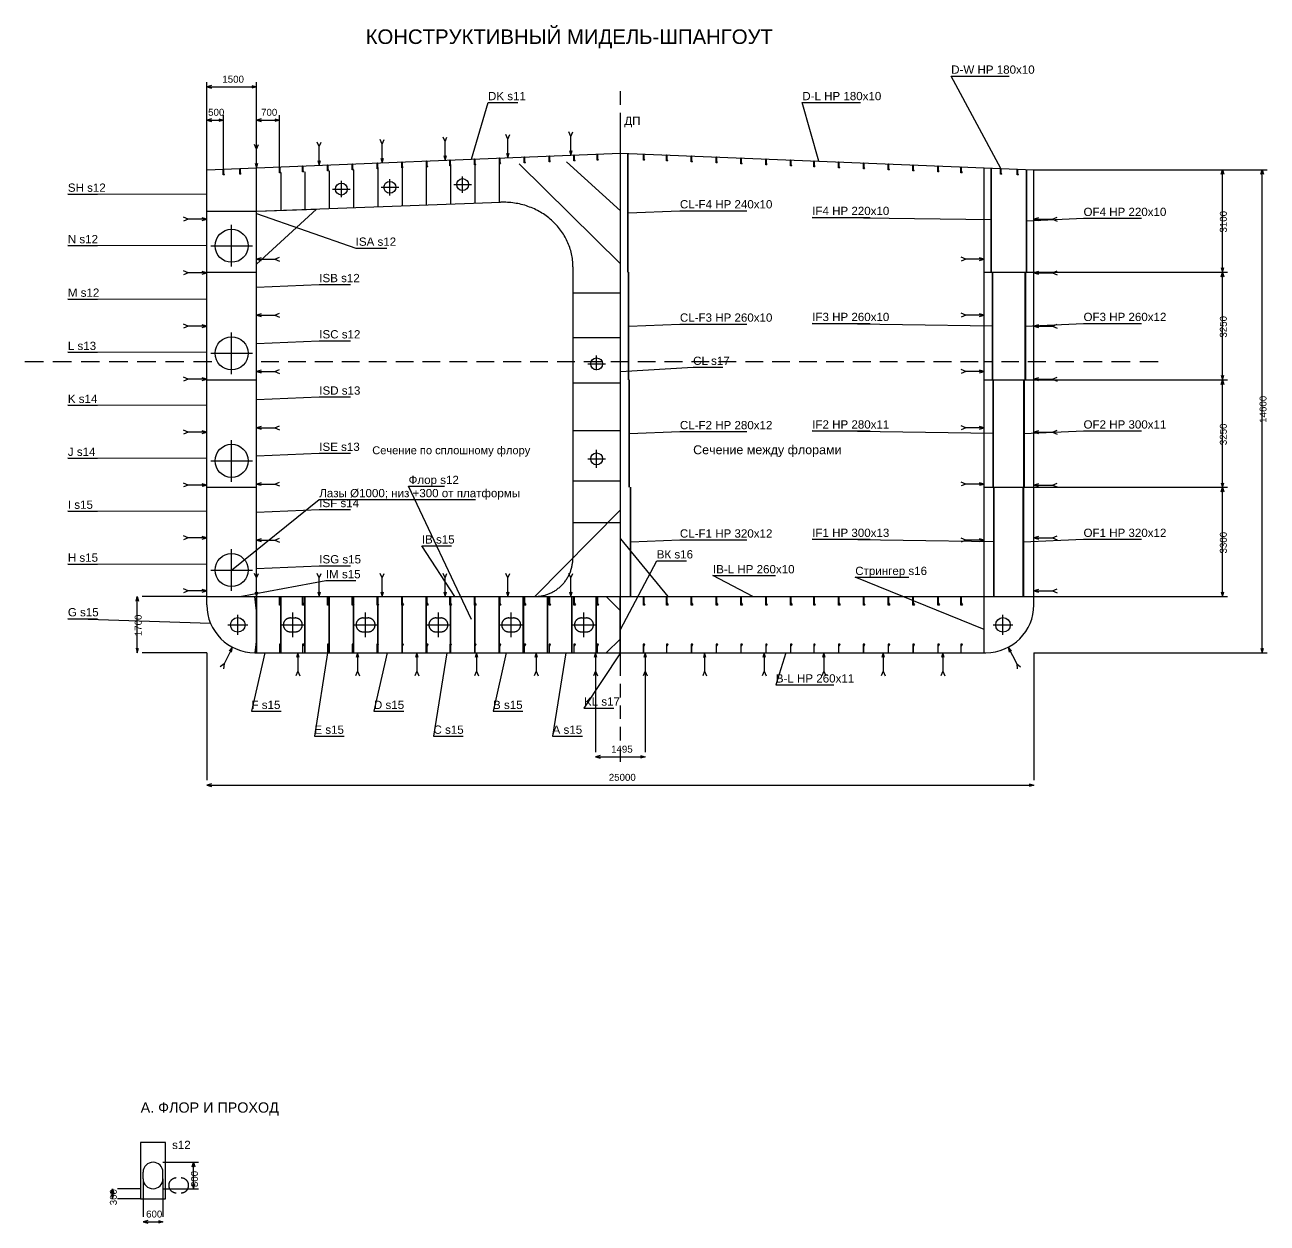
# Model space of a CAD drawing. Header units: millimetres. Extents: x -5500 to 145650, y -17240 to 192034.
# Drawn here: x -5500 to 32050, y -17240 to 18978 of the extents above; entities that cross this region are included whole.
import ezdxf

# ---------------------------------------------------------------- set-up
doc = ezdxf.new("R2010")
doc.units = ezdxf.units.MM
for name, color, linetype in [('03_CENTER', 30, 'Continuous'), ('03_DIM', 2, 'Continuous'), ('03_FRAME_DETAIL', 7, 'Continuous'), ('03_FRAME_LAYOUT', 4, 'Continuous'), ('03_HULL', 4, 'Continuous'), ('03_MEMBER', 7, 'Continuous'), ('03_SEAM', 7, 'Continuous'), ('03_TEXT', 7, 'Continuous'), ('FLOOR_DIM', 2, 'Continuous'), ('FLOOR_HULL', 4, 'Continuous'), ('FLOOR_TEXT', 7, 'Continuous')]:
    doc.layers.add(name, color=color, linetype=linetype)
doc.styles.add('RU', font='arial.ttf')

msp = doc.modelspace()

# ---------------------------------------------------------------- linework, layer by layer
at = {"layer": '03_CENTER'}
for p, q in [((12500, 16560), (12500, 16970)), ((12500, 15910), (12500, 16320)), ((12500, -700), (12500, 16200)), ((12500, 15260), (12500, 15670)), ((12500, 14646), (12500, 15026)), ((5533, 13819), (5533, 14315)), ((7733, 13901), (7733, 14397)), ((12500, 14069), (12500, 14432)), ((3799, 14013), (4334, 14013)), ((4067, 13765), (4067, 14261)), ((5266, 14067), (5801, 14067)), ((7466, 14149), (8001, 14149)), ((12500, 13493), (12500, 13856)), ((12500, 12917), (12500, 13280)), ((750, 11670), (750, 12930)), ((12500, 12341), (12500, 12705)), ((120, 12300), (1380, 12300)), ((12500, 11766), (12500, 12129)), ((12500, 11137), (12500, 11553)), ((12500, 10462), (12500, 10887)), ((12500, 9787), (12500, 10212)), ((750, 8420), (750, 9680)), ((12500, 9112), (12500, 9537)), ((120, 9050), (1380, 9050)), ((-5500, 8800), (-4940, 8800)), ((-4650, 8800), (-4090, 8800)), ((-3800, 8800), (-3240, 8800)), ((-2950, 8800), (-2390, 8800)), ((-2100, 8800), (-1540, 8800)), ((-1250, 8800), (-690, 8800)), ((-400, 8800), (150, 8800)), ((1643, 8800), (2179, 8800)), ((2457, 8800), (2992, 8800)), ((3270, 8800), (3805, 8800)), ((4083, 8800), (4618, 8800)), ((4896, 8800), (5431, 8800)), ((5709, 8800), (6244, 8800)), ((6522, 8800), (7057, 8800)), ((7335, 8800), (7870, 8800)), ((8148, 8800), (8683, 8800)), ((8961, 8800), (9497, 8800)), ((9774, 8800), (10310, 8800)), ((10587, 8800), (11123, 8800)), ((11400, 8800), (11936, 8800)), ((11515, 8731), (12050, 8731)), ((11783, 8539), (11783, 8987)), ((12213, 8800), (12749, 8800)), ((12500, 8559), (12500, 8862)), ((13026, 8800), (13562, 8800)), ((13839, 8800), (14375, 8800)), ((14652, 8800), (15188, 8800)), ((15465, 8800), (16001, 8800)), ((16278, 8800), (16814, 8800)), ((17091, 8800), (17627, 8800)), ((17904, 8800), (18440, 8800)), ((18717, 8800), (19253, 8800)), ((19530, 8800), (20066, 8800)), ((20343, 8800), (20879, 8800)), ((21157, 8800), (21692, 8800)), ((21970, 8800), (22505, 8800)), ((22783, 8800), (23318, 8800)), ((23511, 8800), (23746, 8800)), ((24018, 8800), (24542, 8800)), ((24813, 8800), (25360, 8800)), ((25650, 8800), (26210, 8800)), ((26500, 8800), (27060, 8800)), ((27350, 8800), (27910, 8800)), ((28200, 8800), (28760, 8800)), ((12500, 8059), (12500, 8394)), ((12500, 7438), (12500, 7829)), ((12500, 6816), (12500, 7208)), ((750, 5170), (750, 6430)), ((12500, 6195), (12500, 6587)), ((11783, 5593), (11783, 6128)), ((120, 5800), (1380, 5800)), ((11515, 5860), (12050, 5860)), ((12500, 5574), (12500, 5965)), ((12500, 4951), (12500, 5344)), ((12500, 4321), (12500, 4719)), ((12500, 3690), (12500, 4088)), ((12500, 3059), (12500, 3457)), ((750, 1870), (750, 3130)), ((12500, 2428), (12500, 2826)), ((120, 2500), (1380, 2500)), ((12500, 1797), (12500, 2195)), ((12500, 1169), (12500, 1560)), ((935, 543), (935, 1141)), ((2600, 468), (2600, 1216)), ((4800, 468), (4800, 1216)), ((7000, 468), (7000, 1216)), ((9200, 468), (9200, 1216)), ((11400, 468), (11400, 1216)), ((24065, 543), (24065, 1141)), ((636, 842), (1235, 842)), ((2217, 842), (2983, 842)), ((4417, 842), (5183, 842)), ((6617, 842), (7383, 842)), ((8817, 842), (9583, 842)), ((11017, 842), (11783, 842)), ((12500, 561), (12500, 945)), ((23765, 842), (24364, 842)), ((12500, -50), (12500, 337)), ((12500, -700), (12500, -290)), ((12500, -1350), (12500, -940)), ((12500, -2000), (12500, -1590)), ((12500, -2650), (12500, -2240)), ((12500, -3300), (12500, -2890))]:
    msp.add_line(p, q, dxfattribs=at)
at = {"layer": '03_DIM'}
for p, q in [((0, 14600), (0, 17250)), ((0, 17100), (1500, 17100)), ((1500, 14660), (1500, 17250)), ((0, 14600), (0, 16250)), ((500, 14620), (500, 16250)), ((1500, 14660), (1500, 16250)), ((2200, 14688), (2200, 16250)), ((0, 16100), (500, 16100)), ((1500, 16100), (2200, 16100)), ((25000, 14600), (32050, 14600)), ((25000, 14600), (30850, 14600)), ((30700, 11500), (30700, 14600)), ((31900, 0), (31900, 14600)), ((25000, 11500), (30850, 11500)), ((25000, 11500), (30850, 11500)), ((30700, 8250), (30700, 11500)), ((25000, 8250), (30850, 8250)), ((25000, 8250), (30850, 8250)), ((30700, 5000), (30700, 8250)), ((25000, 5000), (30850, 5000)), ((25000, 5000), (30850, 5000)), ((30700, 1700), (30700, 5000)), ((-2100, 0), (-2100, 1700)), ((0, 1700), (-1950, 1700)), ((25000, 1700), (30850, 1700)), ((0, 0), (-1950, 0)), ((0, 0), (0, -3850)), ((11752, 0), (11752, -3000)), ((13248, 0), (13248, -3000)), ((25000, 0), (25000, -3850)), ((25000, 0), (32050, 0)), ((11752, -3150), (13248, -3150)), ((0, -4000), (25000, -4000))]:
    msp.add_line(p, q, dxfattribs=at)
for points in [[(140, 17140), (0, 17100), (140, 17060)], [(1360, 17140), (1500, 17100), (1360, 17060)], [(140, 16140), (0, 16100), (140, 16060)], [(360, 16140), (500, 16100), (360, 16060)], [(1640, 16140), (1500, 16100), (1640, 16060)], [(2060, 16140), (2200, 16100), (2060, 16060)], [(30660, 14460), (30700, 14600), (30740, 14460)], [(31860, 14460), (31900, 14600), (31940, 14460)], [(30660, 11640), (30700, 11500), (30740, 11640)], [(30660, 11360), (30700, 11500), (30740, 11360)], [(30660, 8390), (30700, 8250), (30740, 8390)], [(30660, 8110), (30700, 8250), (30740, 8110)], [(30660, 5140), (30700, 5000), (30740, 5140)], [(30660, 4860), (30700, 5000), (30740, 4860)], [(-2140, 1560), (-2100, 1700), (-2060, 1560)], [(30660, 1840), (30700, 1700), (30740, 1840)], [(-2140, 140), (-2100, 0), (-2060, 140)], [(31860, 140), (31900, 0), (31940, 140)], [(11892, -3110), (11752, -3150), (11892, -3190)], [(13108, -3110), (13248, -3150), (13108, -3190)], [(140, -3960), (0, -4000), (140, -4040)], [(24860, -3960), (25000, -4000), (24860, -4040)]]:
    msp.add_lwpolyline(points, dxfattribs=at)
at = {"layer": '03_FRAME_DETAIL'}
for p, q in [((5900, 14650), (5900, 13505)), ((6633, 14678), (6633, 13532)), ((7367, 14707), (7367, 13560)), ((8100, 14735), (8100, 13587)), ((8833, 14764), (8833, 13614)), ((9439, 14778), (12500, 11757)), ((10874, 14833), (12500, 13360)), ((2233, 14512), (2233, 13369)), ((2967, 14539), (2967, 13397)), ((3700, 14566), (3700, 13424)), ((4433, 14594), (4433, 13451)), ((5167, 14622), (5167, 13478)), ((11065, 10877), (12500, 10877)), ((11065, 9527), (12500, 9527)), ((11065, 8154), (12500, 8154)), ((11065, 6721), (12500, 6721)), ((11065, 5191), (12500, 5191)), ((9917, 1700), (12500, 4321)), ((11065, 3932), (12500, 3932)), ((12500, 3447), (13935, 1700))]:
    msp.add_line(p, q, dxfattribs=at)
for centre in [(7733, 14149), (4067, 14013), (5533, 14067), (11783, 8731), (11783, 5860)]:
    msp.add_circle(centre, 180, dxfattribs=at)
at = {"layer": '03_FRAME_LAYOUT'}
for p, q in [((1500, 13342), (8877, 13616)), ((0, 13342), (1500, 13342)), ((11065, 11668), (11065, 2865))]:
    msp.add_line(p, q, dxfattribs=at)
for points in [[(11065, 11668), (11065, 11718), (11063, 11767), (11059, 11815), (11055, 11864), (11049, 11913), (11041, 11962), (11033, 12010), (11023, 12058), (11011, 12106), (10999, 12154), (10985, 12201), (10970, 12248), (10954, 12295), (10936, 12341), (10917, 12387), (10897, 12432), (10876, 12477), (10853, 12521), (10829, 12565), (10804, 12608), (10778, 12651), (10751, 12693), (10722, 12735), (10693, 12775), (10662, 12815), (10631, 12855), (10598, 12893), (10564, 12931), (10529, 12968), (10493, 13004), (10457, 13039), (10419, 13074), (10380, 13107), (10341, 13140), (10300, 13171), (10259, 13202), (10217, 13232), (10174, 13261), (10130, 13288), (10086, 13315), (10041, 13341), (9995, 13366), (9949, 13389), (9901, 13412), (9854, 13433), (9806, 13453), (9757, 13472), (9708, 13490), (9658, 13507), (9608, 13523), (9557, 13537), (9506, 13551), (9455, 13563), (9403, 13574), (9351, 13583), (9299, 13592), (9247, 13599), (9194, 13605), (9141, 13610), (9089, 13613), (9036, 13616), (8983, 13617), (8930, 13617), (8877, 13616)], [(9917, 1700), (9946, 1700), (9974, 1701), (10002, 1703), (10030, 1706), (10058, 1709), (10086, 1713), (10114, 1717), (10141, 1722), (10169, 1728), (10196, 1735), (10224, 1742), (10251, 1750), (10277, 1759), (10304, 1768), (10330, 1778), (10357, 1789), (10383, 1800), (10408, 1812), (10433, 1824), (10458, 1838), (10483, 1851), (10507, 1866), (10531, 1881), (10555, 1896), (10578, 1912), (10601, 1929), (10624, 1947), (10646, 1964), (10667, 1983), (10688, 2002), (10709, 2021), (10729, 2041), (10749, 2062), (10768, 2083), (10787, 2104), (10805, 2126), (10822, 2148), (10839, 2171), (10856, 2194), (10872, 2218), (10887, 2242), (10902, 2266), (10916, 2291), (10930, 2316), (10943, 2341), (10955, 2367), (10967, 2393), (10978, 2419), (10988, 2446), (10998, 2472), (11007, 2499), (11016, 2527), (11024, 2554), (11031, 2582), (11037, 2610), (11043, 2637), (11048, 2666), (11053, 2694), (11057, 2722), (11060, 2751), (11062, 2779), (11064, 2808), (11065, 2836), (11065, 2865)]]:
    msp.add_lwpolyline(points, dxfattribs=at)
msp.add_lwpolyline([(1500, 11748), (1500, 13342), (3317, 13410)], close=True, dxfattribs=at)
at = {"layer": '03_HULL'}
for p, q in [((12500, 0), (12500, 15100)), ((1500, 0), (1500, 14660)), ((23500, 0), (23500, 14660)), ((0, 1450), (0, 14600)), ((25000, 1450), (25000, 14600)), ((0, 11500), (1500, 11500)), ((23500, 11500), (25000, 11500)), ((0, 8250), (1500, 8250)), ((23500, 8250), (25000, 8250)), ((0, 5000), (1500, 5000)), ((23500, 5000), (25000, 5000)), ((0, 1700), (25000, 1700)), ((1450, 0), (23550, 0))]:
    msp.add_line(p, q, dxfattribs=at)
msp.add_lwpolyline([(0, 14600), (12500, 15100), (25000, 14600)], dxfattribs=at)
for centre, start, end in [((1450, 1450), 180, 270), ((23550, 1450), 270, 360)]:
    msp.add_arc(centre, 1450, start, end, dxfattribs=at)
at = {"layer": '03_MEMBER'}
for p, q in [((12730, 11500), (12730, 15100)), ((12740, 11500), (12740, 15100)), ((23710, 11500), (23710, 14660)), ((23720, 11500), (23720, 14660)), ((24780, 11500), (24780, 14600)), ((24790, 11500), (24790, 14600)), ((12750, 8250), (12750, 11500)), ((12760, 8250), (12760, 11500)), ((23750, 8250), (23750, 11500)), ((23760, 8250), (23760, 11500)), ((24740, 8250), (24740, 11500)), ((24752, 8250), (24752, 11500)), ((12768, 5000), (12768, 8250)), ((12780, 5000), (12780, 8250)), ((23769, 5000), (23769, 8250)), ((23780, 5000), (23780, 8250)), ((24700, 5000), (24700, 8250)), ((24711, 5000), (24711, 8250)), ((12808, 1700), (12808, 5000)), ((12820, 1700), (12820, 5000)), ((23787, 1700), (23787, 5000)), ((23800, 1700), (23800, 5000)), ((24680, 1700), (24680, 5000)), ((24692, 1700), (24692, 5000)), ((1499, 0), (1499, 1700)), ((1508, 0), (1508, 1700)), ((2233, 0), (2233, 1700)), ((2245, 0), (2245, 1700)), ((2967, 0), (2967, 1700)), ((2978, 0), (2978, 1700)), ((3700, 0), (3700, 1700)), ((3711, 0), (3711, 1700)), ((4433, 0), (4433, 1700)), ((4445, 0), (4445, 1700)), ((5167, 0), (5167, 1700)), ((5178, 0), (5178, 1700)), ((5900, 0), (5900, 1700)), ((5911, 0), (5911, 1700)), ((6633, 0), (6633, 1700)), ((6645, 0), (6645, 1700)), ((7367, 0), (7367, 1700)), ((7378, 0), (7378, 1700)), ((8100, 0), (8100, 1700)), ((8111, 0), (8111, 1700)), ((8833, 0), (8833, 1700)), ((8845, 0), (8845, 1700)), ((9567, 0), (9567, 1700)), ((9578, 0), (9578, 1700)), ((10300, 0), (10300, 1700)), ((10311, 0), (10311, 1700)), ((11033, 0), (11033, 1700)), ((11045, 0), (11045, 1700)), ((11767, 0), (11767, 1700)), ((11778, 0), (11778, 1700)), ((12492, 0), (12492, 1700)), ((12508, 0), (12508, 1700)), ((23492, 0), (23492, 1700)), ((23501, 0), (23501, 1700)), ((2528, 1052), (2672, 1052)), ((4728, 1052), (4872, 1052)), ((6928, 1052), (7072, 1052)), ((9128, 1052), (9272, 1052)), ((11328, 1052), (11472, 1052)), ((2528, 631), (2672, 631)), ((4728, 631), (4872, 631)), ((6928, 631), (7072, 631)), ((9128, 631), (9272, 631)), ((11328, 631), (11472, 631))]:
    msp.add_line(p, q, dxfattribs=at)
for points in [[(11095, 15044), (11105, 15044), (11105, 14907), (11130, 14874), (11120, 14864), (11095, 14864)], [(11795, 15072), (11805, 15072), (11805, 14935), (11830, 14902), (11820, 14892), (11795, 14892)], [(13195, 15072), (13205, 15072), (13205, 14935), (13230, 14902), (13220, 14892), (13195, 14892)], [(13895, 15044), (13905, 15044), (13905, 14907), (13930, 14874), (13920, 14864), (13895, 14864)], [(2195, 14688), (2205, 14688), (2205, 14551), (2230, 14518), (2220, 14508), (2195, 14508)], [(2895, 14716), (2905, 14716), (2905, 14579), (2930, 14546), (2920, 14536), (2895, 14536)], [(3645, 14746), (3655, 14746), (3655, 14609), (3680, 14576), (3670, 14566), (3645, 14566)], [(4395, 14776), (4405, 14776), (4405, 14639), (4430, 14606), (4420, 14596), (4395, 14596)], [(5145, 14806), (5155, 14806), (5155, 14669), (5180, 14636), (5170, 14626), (5145, 14626)], [(5895, 14836), (5905, 14836), (5905, 14699), (5930, 14666), (5920, 14656), (5895, 14656)], [(6645, 14866), (6655, 14866), (6655, 14729), (6680, 14696), (6670, 14686), (6645, 14686)], [(7345, 14894), (7355, 14894), (7355, 14757), (7380, 14724), (7370, 14714), (7345, 14714)], [(8095, 14924), (8105, 14924), (8105, 14787), (8130, 14754), (8120, 14744), (8095, 14744)], [(8845, 14954), (8855, 14954), (8855, 14817), (8880, 14784), (8870, 14774), (8845, 14774)], [(9595, 14984), (9605, 14984), (9605, 14847), (9630, 14814), (9620, 14804), (9595, 14804)], [(10345, 15014), (10355, 15014), (10355, 14877), (10380, 14844), (10370, 14834), (10345, 14834)], [(14645, 15014), (14655, 15014), (14655, 14877), (14680, 14844), (14670, 14834), (14645, 14834)], [(15395, 14984), (15405, 14984), (15405, 14847), (15430, 14814), (15420, 14804), (15395, 14804)], [(16145, 14954), (16155, 14954), (16155, 14817), (16180, 14784), (16170, 14774), (16145, 14774)], [(16895, 14924), (16905, 14924), (16905, 14787), (16930, 14754), (16920, 14744), (16895, 14744)], [(17645, 14894), (17655, 14894), (17655, 14757), (17680, 14724), (17670, 14714), (17645, 14714)], [(18345, 14866), (18355, 14866), (18355, 14729), (18380, 14696), (18370, 14686), (18345, 14686)], [(19095, 14836), (19105, 14836), (19105, 14699), (19130, 14666), (19120, 14656), (19095, 14656)], [(19845, 14806), (19855, 14806), (19855, 14669), (19880, 14636), (19870, 14626), (19845, 14626)], [(20595, 14776), (20605, 14776), (20605, 14639), (20630, 14606), (20620, 14596), (20595, 14596)], [(21345, 14746), (21355, 14746), (21355, 14609), (21380, 14576), (21370, 14566), (21345, 14566)], [(22095, 14716), (22105, 14716), (22105, 14579), (22130, 14546), (22120, 14536), (22095, 14536)], [(22795, 14688), (22805, 14688), (22805, 14551), (22830, 14518), (22820, 14508), (22795, 14508)], [(495, 14620), (505, 14620), (505, 14483), (530, 14450), (520, 14440), (495, 14440)], [(995, 14640), (1005, 14640), (1005, 14503), (1030, 14470), (1020, 14460), (995, 14460)], [(23995, 14640), (24005, 14640), (24005, 14503), (24030, 14470), (24020, 14460), (23995, 14460)], [(24495, 14620), (24505, 14620), (24505, 14483), (24530, 14450), (24520, 14440), (24495, 14440)], [(2195, 1700), (2205, 1700), (2205, 1504), (2242, 1450), (2232, 1440), (2195, 1440)], [(2895, 1700), (2905, 1700), (2905, 1504), (2942, 1450), (2932, 1440), (2895, 1440)], [(3645, 1700), (3655, 1700), (3655, 1504), (3692, 1450), (3682, 1440), (3645, 1440)], [(4395, 1700), (4405, 1700), (4405, 1504), (4442, 1450), (4432, 1440), (4395, 1440)], [(5145, 1700), (5155, 1700), (5155, 1504), (5192, 1450), (5182, 1440), (5145, 1440)], [(5895, 1700), (5905, 1700), (5905, 1504), (5942, 1450), (5932, 1440), (5895, 1440)], [(6645, 1700), (6655, 1700), (6655, 1504), (6692, 1450), (6682, 1440), (6645, 1440)], [(7345, 1700), (7355, 1700), (7355, 1504), (7392, 1450), (7382, 1440), (7345, 1440)], [(8095, 1700), (8105, 1700), (8105, 1504), (8142, 1450), (8132, 1440), (8095, 1440)], [(8845, 1700), (8855, 1700), (8855, 1504), (8892, 1450), (8882, 1440), (8845, 1440)], [(9595, 1700), (9605, 1700), (9605, 1504), (9642, 1450), (9632, 1440), (9595, 1440)], [(10345, 1700), (10355, 1700), (10355, 1504), (10392, 1450), (10382, 1440), (10345, 1440)], [(11095, 1700), (11105, 1700), (11105, 1504), (11142, 1450), (11132, 1440), (11095, 1440)], [(11795, 1700), (11805, 1700), (11805, 1504), (11842, 1450), (11832, 1440), (11795, 1440)], [(13195, 1700), (13205, 1700), (13205, 1504), (13242, 1450), (13232, 1440), (13195, 1440)], [(13895, 1700), (13905, 1700), (13905, 1504), (13942, 1450), (13932, 1440), (13895, 1440)], [(14645, 1700), (14655, 1700), (14655, 1504), (14692, 1450), (14682, 1440), (14645, 1440)], [(15395, 1700), (15405, 1700), (15405, 1504), (15442, 1450), (15432, 1440), (15395, 1440)], [(16145, 1700), (16155, 1700), (16155, 1504), (16192, 1450), (16182, 1440), (16145, 1440)], [(16895, 1700), (16905, 1700), (16905, 1504), (16942, 1450), (16932, 1440), (16895, 1440)], [(17645, 1700), (17655, 1700), (17655, 1504), (17692, 1450), (17682, 1440), (17645, 1440)], [(18345, 1700), (18355, 1700), (18355, 1504), (18392, 1450), (18382, 1440), (18345, 1440)], [(19095, 1700), (19105, 1700), (19105, 1504), (19142, 1450), (19132, 1440), (19095, 1440)], [(19845, 1700), (19855, 1700), (19855, 1504), (19892, 1450), (19882, 1440), (19845, 1440)], [(20595, 1700), (20605, 1700), (20605, 1504), (20642, 1450), (20632, 1440), (20595, 1440)], [(21345, 1700), (21355, 1700), (21355, 1504), (21392, 1450), (21382, 1440), (21345, 1440)], [(22095, 1700), (22105, 1700), (22105, 1504), (22142, 1450), (22132, 1440), (22095, 1440)], [(22795, 1700), (22805, 1700), (22805, 1504), (22842, 1450), (22832, 1440), (22795, 1440)], [(2194, 0), (2206, 0), (2206, 196), (2242, 249), (2232, 260), (2194, 260)], [(2894, 0), (2906, 0), (2906, 196), (2942, 249), (2932, 260), (2894, 260)], [(3644, 0), (3656, 0), (3656, 196), (3692, 249), (3682, 260), (3644, 260)], [(4394, 0), (4406, 0), (4406, 196), (4442, 249), (4432, 260), (4394, 260)], [(5144, 0), (5156, 0), (5156, 196), (5192, 249), (5182, 260), (5144, 260)], [(5894, 0), (5906, 0), (5906, 196), (5942, 249), (5932, 260), (5894, 260)], [(6644, 0), (6656, 0), (6656, 196), (6692, 249), (6682, 260), (6644, 260)], [(7344, 0), (7356, 0), (7356, 196), (7392, 249), (7382, 260), (7344, 260)], [(8094, 0), (8106, 0), (8106, 196), (8142, 249), (8132, 260), (8094, 260)], [(8844, 0), (8856, 0), (8856, 196), (8892, 249), (8882, 260), (8844, 260)], [(9594, 0), (9606, 0), (9606, 196), (9642, 249), (9632, 260), (9594, 260)], [(10344, 0), (10356, 0), (10356, 196), (10392, 249), (10382, 260), (10344, 260)], [(11094, 0), (11106, 0), (11106, 196), (11142, 249), (11132, 260), (11094, 260)], [(11794, 0), (11806, 0), (11806, 196), (11842, 249), (11832, 260), (11794, 260)], [(13194, 0), (13206, 0), (13206, 196), (13242, 249), (13232, 260), (13194, 260)], [(13894, 0), (13906, 0), (13906, 196), (13942, 249), (13932, 260), (13894, 260)], [(14644, 0), (14656, 0), (14656, 196), (14692, 249), (14682, 260), (14644, 260)], [(15394, 0), (15406, 0), (15406, 196), (15442, 249), (15432, 260), (15394, 260)], [(16144, 0), (16156, 0), (16156, 196), (16192, 249), (16182, 260), (16144, 260)], [(16894, 0), (16906, 0), (16906, 196), (16942, 249), (16932, 260), (16894, 260)], [(17644, 0), (17656, 0), (17656, 196), (17692, 249), (17682, 260), (17644, 260)], [(18344, 0), (18356, 0), (18356, 196), (18392, 249), (18382, 260), (18344, 260)], [(19094, 0), (19106, 0), (19106, 196), (19142, 249), (19132, 260), (19094, 260)], [(19844, 0), (19856, 0), (19856, 196), (19892, 249), (19882, 260), (19844, 260)], [(20594, 0), (20606, 0), (20606, 196), (20642, 249), (20632, 260), (20594, 260)], [(21344, 0), (21356, 0), (21356, 196), (21392, 249), (21382, 260), (21344, 260)], [(22094, 0), (22106, 0), (22106, 196), (22142, 249), (22132, 260), (22094, 260)], [(22794, 0), (22806, 0), (22806, 196), (22842, 249), (22832, 260), (22794, 260)]]:
    msp.add_lwpolyline(points, close=True, dxfattribs=at)
for points in [[(1500, 1263), (1450, 1700)], [(12500, 1263), (12070, 1700)], [(2528, 1052), (2518, 1052), (2507, 1051), (2497, 1050), (2486, 1048), (2476, 1046), (2466, 1043), (2456, 1040), (2446, 1036), (2436, 1032), (2427, 1028), (2418, 1022), (2409, 1017), (2400, 1011), (2392, 1005), (2384, 998), (2376, 991), (2369, 983), (2362, 975), (2355, 967), (2349, 959), (2344, 950), (2338, 941), (2334, 932), (2329, 922), (2326, 913), (2322, 903), (2319, 893), (2317, 883), (2315, 873), (2314, 863), (2313, 852), (2313, 842), (2313, 832), (2314, 821), (2315, 811), (2317, 801), (2319, 791), (2322, 781), (2326, 771), (2329, 761), (2334, 752), (2338, 743), (2344, 734), (2349, 725), (2355, 717), (2362, 708), (2369, 701), (2376, 693), (2384, 686), (2392, 679), (2400, 673), (2409, 667), (2418, 661), (2427, 656), (2436, 652), (2446, 647), (2456, 644), (2466, 641), (2476, 638), (2486, 635), (2497, 634), (2507, 632), (2518, 632), (2528, 631)], [(2672, 631), (2682, 632), (2693, 632), (2703, 634), (2714, 635), (2724, 638), (2734, 641), (2744, 644), (2754, 647), (2764, 652), (2773, 656), (2782, 661), (2791, 667), (2800, 673), (2808, 679), (2816, 686), (2824, 693), (2831, 701), (2838, 708), (2845, 717), (2851, 725), (2856, 734), (2862, 743), (2866, 752), (2871, 761), (2874, 771), (2878, 781), (2881, 791), (2883, 801), (2885, 811), (2886, 821), (2887, 832), (2887, 842), (2887, 852), (2886, 863), (2885, 873), (2883, 883), (2881, 893), (2878, 903), (2874, 913), (2871, 922), (2866, 932), (2862, 941), (2856, 950), (2851, 959), (2845, 967), (2838, 975), (2831, 983), (2824, 991), (2816, 998), (2808, 1005), (2800, 1011), (2791, 1017), (2782, 1022), (2773, 1028), (2764, 1032), (2754, 1036), (2744, 1040), (2734, 1043), (2724, 1046), (2714, 1048), (2703, 1050), (2693, 1051), (2682, 1052), (2672, 1052)], [(4728, 1052), (4718, 1052), (4707, 1051), (4697, 1050), (4686, 1048), (4676, 1046), (4666, 1043), (4656, 1040), (4646, 1036), (4636, 1032), (4627, 1028), (4618, 1022), (4609, 1017), (4600, 1011), (4592, 1005), (4584, 998), (4576, 991), (4569, 983), (4562, 975), (4555, 967), (4549, 959), (4544, 950), (4538, 941), (4534, 932), (4529, 922), (4526, 913), (4522, 903), (4519, 893), (4517, 883), (4515, 873), (4514, 863), (4513, 852), (4513, 842), (4513, 832), (4514, 821), (4515, 811), (4517, 801), (4519, 791), (4522, 781), (4526, 771), (4529, 761), (4534, 752), (4538, 743), (4544, 734), (4549, 725), (4555, 717), (4562, 708), (4569, 701), (4576, 693), (4584, 686), (4592, 679), (4600, 673), (4609, 667), (4618, 661), (4627, 656), (4636, 652), (4646, 647), (4656, 644), (4666, 641), (4676, 638), (4686, 635), (4697, 634), (4707, 632), (4718, 632), (4728, 631)], [(4872, 631), (4882, 632), (4893, 632), (4903, 634), (4914, 635), (4924, 638), (4934, 641), (4944, 644), (4954, 647), (4964, 652), (4973, 656), (4982, 661), (4991, 667), (5000, 673), (5008, 679), (5016, 686), (5024, 693), (5031, 701), (5038, 708), (5045, 717), (5051, 725), (5056, 734), (5062, 743), (5066, 752), (5071, 761), (5074, 771), (5078, 781), (5081, 791), (5083, 801), (5085, 811), (5086, 821), (5087, 832), (5087, 842), (5087, 852), (5086, 863), (5085, 873), (5083, 883), (5081, 893), (5078, 903), (5074, 913), (5071, 922), (5066, 932), (5062, 941), (5056, 950), (5051, 959), (5045, 967), (5038, 975), (5031, 983), (5024, 991), (5016, 998), (5008, 1005), (5000, 1011), (4991, 1017), (4982, 1022), (4973, 1028), (4964, 1032), (4954, 1036), (4944, 1040), (4934, 1043), (4924, 1046), (4914, 1048), (4903, 1050), (4893, 1051), (4882, 1052), (4872, 1052)], [(6928, 1052), (6918, 1052), (6907, 1051), (6897, 1050), (6886, 1048), (6876, 1046), (6866, 1043), (6856, 1040), (6846, 1036), (6836, 1032), (6827, 1028), (6818, 1022), (6809, 1017), (6800, 1011), (6792, 1005), (6784, 998), (6776, 991), (6769, 983), (6762, 975), (6755, 967), (6749, 959), (6744, 950), (6738, 941), (6734, 932), (6729, 922), (6726, 913), (6722, 903), (6719, 893), (6717, 883), (6715, 873), (6714, 863), (6713, 852), (6713, 842), (6713, 832), (6714, 821), (6715, 811), (6717, 801), (6719, 791), (6722, 781), (6726, 771), (6729, 761), (6734, 752), (6738, 743), (6744, 734), (6749, 725), (6755, 717), (6762, 708), (6769, 701), (6776, 693), (6784, 686), (6792, 679), (6800, 673), (6809, 667), (6818, 661), (6827, 656), (6836, 652), (6846, 647), (6856, 644), (6866, 641), (6876, 638), (6886, 635), (6897, 634), (6907, 632), (6918, 632), (6928, 631)], [(7072, 631), (7082, 632), (7093, 632), (7103, 634), (7114, 635), (7124, 638), (7134, 641), (7144, 644), (7154, 647), (7164, 652), (7173, 656), (7182, 661), (7191, 667), (7200, 673), (7208, 679), (7216, 686), (7224, 693), (7231, 701), (7238, 708), (7245, 717), (7251, 725), (7256, 734), (7262, 743), (7266, 752), (7271, 761), (7274, 771), (7278, 781), (7281, 791), (7283, 801), (7285, 811), (7286, 821), (7287, 832), (7287, 842), (7287, 852), (7286, 863), (7285, 873), (7283, 883), (7281, 893), (7278, 903), (7274, 913), (7271, 922), (7266, 932), (7262, 941), (7256, 950), (7251, 959), (7245, 967), (7238, 975), (7231, 983), (7224, 991), (7216, 998), (7208, 1005), (7200, 1011), (7191, 1017), (7182, 1022), (7173, 1028), (7164, 1032), (7154, 1036), (7144, 1040), (7134, 1043), (7124, 1046), (7114, 1048), (7103, 1050), (7093, 1051), (7082, 1052), (7072, 1052)], [(9128, 1052), (9118, 1052), (9107, 1051), (9097, 1050), (9086, 1048), (9076, 1046), (9066, 1043), (9056, 1040), (9046, 1036), (9036, 1032), (9027, 1028), (9018, 1022), (9009, 1017), (9000, 1011), (8992, 1005), (8984, 998), (8976, 991), (8969, 983), (8962, 975), (8955, 967), (8949, 959), (8944, 950), (8938, 941), (8934, 932), (8929, 922), (8926, 913), (8922, 903), (8919, 893), (8917, 883), (8915, 873), (8914, 863), (8913, 852), (8913, 842), (8913, 832), (8914, 821), (8915, 811), (8917, 801), (8919, 791), (8922, 781), (8926, 771), (8929, 761), (8934, 752), (8938, 743), (8944, 734), (8949, 725), (8955, 717), (8962, 708), (8969, 701), (8976, 693), (8984, 686), (8992, 679), (9000, 673), (9009, 667), (9018, 661), (9027, 656), (9036, 652), (9046, 647), (9056, 644), (9066, 641), (9076, 638), (9086, 635), (9097, 634), (9107, 632), (9118, 632), (9128, 631)], [(9272, 631), (9282, 632), (9293, 632), (9303, 634), (9314, 635), (9324, 638), (9334, 641), (9344, 644), (9354, 647), (9364, 652), (9373, 656), (9382, 661), (9391, 667), (9400, 673), (9408, 679), (9416, 686), (9424, 693), (9431, 701), (9438, 708), (9445, 717), (9451, 725), (9456, 734), (9462, 743), (9466, 752), (9471, 761), (9474, 771), (9478, 781), (9481, 791), (9483, 801), (9485, 811), (9486, 821), (9487, 832), (9487, 842), (9487, 852), (9486, 863), (9485, 873), (9483, 883), (9481, 893), (9478, 903), (9474, 913), (9471, 922), (9466, 932), (9462, 941), (9456, 950), (9451, 959), (9445, 967), (9438, 975), (9431, 983), (9424, 991), (9416, 998), (9408, 1005), (9400, 1011), (9391, 1017), (9382, 1022), (9373, 1028), (9364, 1032), (9354, 1036), (9344, 1040), (9334, 1043), (9324, 1046), (9314, 1048), (9303, 1050), (9293, 1051), (9282, 1052), (9272, 1052)], [(11328, 1052), (11318, 1052), (11307, 1051), (11297, 1050), (11286, 1048), (11276, 1046), (11266, 1043), (11256, 1040), (11246, 1036), (11236, 1032), (11227, 1028), (11218, 1022), (11209, 1017), (11200, 1011), (11192, 1005), (11184, 998), (11176, 991), (11169, 983), (11162, 975), (11155, 967), (11149, 959), (11144, 950), (11138, 941), (11134, 932), (11129, 922), (11126, 913), (11122, 903), (11119, 893), (11117, 883), (11115, 873), (11114, 863), (11113, 852), (11113, 842), (11113, 832), (11114, 821), (11115, 811), (11117, 801), (11119, 791), (11122, 781), (11126, 771), (11129, 761), (11134, 752), (11138, 743), (11144, 734), (11149, 725), (11155, 717), (11162, 708), (11169, 701), (11176, 693), (11184, 686), (11192, 679), (11200, 673), (11209, 667), (11218, 661), (11227, 656), (11236, 652), (11246, 647), (11256, 644), (11266, 641), (11276, 638), (11286, 635), (11297, 634), (11307, 632), (11318, 632), (11328, 631)], [(11472, 631), (11482, 632), (11493, 632), (11503, 634), (11514, 635), (11524, 638), (11534, 641), (11544, 644), (11554, 647), (11564, 652), (11573, 656), (11582, 661), (11591, 667), (11600, 673), (11608, 679), (11616, 686), (11624, 693), (11631, 701), (11638, 708), (11645, 717), (11651, 725), (11656, 734), (11662, 743), (11666, 752), (11671, 761), (11674, 771), (11678, 781), (11681, 791), (11683, 801), (11685, 811), (11686, 821), (11687, 832), (11687, 842), (11687, 852), (11686, 863), (11685, 873), (11683, 883), (11681, 893), (11678, 903), (11674, 913), (11671, 922), (11666, 932), (11662, 941), (11656, 950), (11651, 959), (11645, 967), (11638, 975), (11631, 983), (11624, 991), (11616, 998), (11608, 1005), (11600, 1011), (11591, 1017), (11582, 1022), (11573, 1028), (11564, 1032), (11554, 1036), (11544, 1040), (11534, 1043), (11524, 1046), (11514, 1048), (11503, 1050), (11493, 1051), (11482, 1052), (11472, 1052)], [(1500, 421), (1450, 0)], [(12500, 421), (12070, 0)], [(-925, -15875), (-936, -15875), (-947, -15876), (-958, -15877), (-969, -15879), (-980, -15882), (-990, -15885), (-1001, -15888), (-1011, -15892), (-1021, -15897), (-1031, -15902), (-1041, -15907), (-1050, -15913), (-1059, -15919), (-1068, -15926), (-1076, -15933), (-1084, -15941), (-1092, -15949), (-1099, -15957), (-1106, -15966), (-1112, -15975), (-1118, -15984), (-1123, -15994), (-1128, -16004), (-1133, -16014), (-1137, -16024), (-1140, -16035), (-1143, -16045), (-1146, -16056), (-1148, -16067), (-1149, -16078), (-1150, -16089), (-1150, -16100), (-1150, -16111), (-1149, -16122), (-1148, -16133), (-1146, -16144), (-1143, -16155), (-1140, -16165), (-1137, -16176), (-1133, -16186), (-1128, -16196), (-1123, -16206), (-1118, -16216), (-1112, -16225), (-1106, -16234), (-1099, -16243), (-1092, -16251), (-1084, -16259), (-1076, -16267), (-1068, -16274), (-1059, -16281), (-1050, -16287), (-1041, -16293), (-1031, -16298), (-1021, -16303), (-1011, -16308), (-1001, -16312), (-990, -16315), (-980, -16318), (-969, -16321), (-958, -16323), (-947, -16324), (-936, -16325), (-925, -16325)], [(-775, -16325), (-764, -16325), (-753, -16324), (-742, -16323), (-731, -16321), (-720, -16318), (-710, -16315), (-699, -16312), (-689, -16308), (-679, -16303), (-669, -16298), (-659, -16293), (-650, -16287), (-641, -16281), (-632, -16274), (-624, -16267), (-616, -16259), (-608, -16251), (-601, -16243), (-594, -16234), (-588, -16225), (-582, -16216), (-577, -16206), (-572, -16196), (-567, -16186), (-563, -16176), (-560, -16165), (-557, -16155), (-554, -16144), (-552, -16133), (-551, -16122), (-550, -16111), (-550, -16100), (-550, -16089), (-551, -16078), (-552, -16067), (-554, -16056), (-557, -16045), (-560, -16035), (-563, -16024), (-567, -16014), (-572, -16004), (-577, -15994), (-582, -15984), (-588, -15975), (-594, -15966), (-601, -15957), (-608, -15949), (-616, -15941), (-624, -15933), (-632, -15926), (-641, -15919), (-650, -15913), (-659, -15907), (-669, -15902), (-679, -15897), (-689, -15892), (-699, -15888), (-710, -15885), (-720, -15882), (-731, -15879), (-742, -15877), (-753, -15876), (-764, -15875), (-775, -15875)]]:
    msp.add_lwpolyline(points, dxfattribs=at)
for centre, radius in [((750, 12300), 500), ((750, 9050), 500), ((750, 5800), 500), ((750, 2500), 500), ((935, 842), 220), ((24065, 842), 220)]:
    msp.add_circle(centre, radius, dxfattribs=at)
at = {"layer": '03_SEAM'}
for p, q in [((3400, 15296), (3340, 15436)), ((3400, 15296), (3460, 15436)), ((5300, 15372), (5240, 15512)), ((5300, 15372), (5360, 15512)), ((7200, 15448), (7140, 15588)), ((7200, 15448), (7260, 15588)), ((7200, 14888), (7200, 15448)), ((9100, 15524), (9040, 15664)), ((9100, 15524), (9160, 15664)), ((9100, 14964), (9100, 15524)), ((11000, 15600), (10940, 15740)), ((11000, 15600), (11060, 15740)), ((11000, 15040), (11000, 15600)), ((1500, 15220), (1440, 15360)), ((1500, 15220), (1560, 15360)), ((1500, 14660), (1500, 15220)), ((3400, 14736), (3400, 15296)), ((5300, 14812), (5300, 15372)), ((-560, 13105), (-700, 13165)), ((25560, 13105), (25700, 13165)), ((-560, 13105), (-700, 13045)), ((0, 13105), (-560, 13105)), ((25000, 13105), (25560, 13105)), ((25560, 13105), (25700, 13045)), ((1500, 11900), (2060, 11900)), ((2060, 11900), (2200, 11960)), ((2060, 11900), (2200, 11840)), ((22940, 11900), (22800, 11960)), ((22940, 11900), (22800, 11840)), ((23500, 11900), (22940, 11900)), ((-560, 11487), (-700, 11547)), ((-560, 11487), (-700, 11427)), ((0, 11487), (-560, 11487)), ((25000, 11487), (25560, 11487)), ((25560, 11487), (25700, 11547)), ((25560, 11487), (25700, 11427)), ((1500, 10200), (2060, 10200)), ((2060, 10200), (2200, 10260)), ((2060, 10200), (2200, 10140)), ((22940, 10200), (22800, 10260)), ((22940, 10200), (22800, 10140)), ((23500, 10200), (22940, 10200)), ((-560, 9870), (-700, 9930)), ((-560, 9870), (-700, 9810)), ((0, 9870), (-560, 9870)), ((25000, 9870), (25560, 9870)), ((25560, 9870), (25700, 9930)), ((25560, 9870), (25700, 9810)), ((-560, 8270), (-700, 8330)), ((-560, 8270), (-700, 8210)), ((0, 8270), (-560, 8270)), ((1500, 8500), (2060, 8500)), ((2060, 8500), (2200, 8560)), ((2060, 8500), (2200, 8440)), ((22940, 8500), (22800, 8560)), ((22940, 8500), (22800, 8440)), ((23500, 8500), (22940, 8500)), ((25000, 8270), (25560, 8270)), ((25560, 8270), (25700, 8330)), ((25560, 8270), (25700, 8210)), ((1500, 6800), (2060, 6800)), ((2060, 6800), (2200, 6860)), ((2060, 6800), (2200, 6740)), ((22940, 6800), (22800, 6860)), ((22940, 6800), (22800, 6740)), ((23500, 6800), (22940, 6800)), ((-560, 6670), (-700, 6730)), ((-560, 6670), (-700, 6610)), ((0, 6670), (-560, 6670)), ((25000, 6670), (25560, 6670)), ((25560, 6670), (25700, 6730)), ((25560, 6670), (25700, 6610)), ((-560, 5070), (-700, 5130)), ((-560, 5070), (-700, 5010)), ((0, 5070), (-560, 5070)), ((1500, 5100), (2060, 5100)), ((2060, 5100), (2200, 5160)), ((2060, 5100), (2200, 5040)), ((22940, 5100), (22800, 5160)), ((22940, 5100), (22800, 5040)), ((23500, 5100), (22940, 5100)), ((25000, 5070), (25560, 5070)), ((25560, 5070), (25700, 5130)), ((25560, 5070), (25700, 5010)), ((-560, 3470), (-700, 3530)), ((-560, 3470), (-700, 3410)), ((0, 3470), (-560, 3470)), ((1500, 3400), (2060, 3400)), ((2060, 3400), (2200, 3460)), ((2060, 3400), (2200, 3340)), ((22940, 3400), (22800, 3460)), ((22940, 3400), (22800, 3340)), ((23500, 3400), (22940, 3400)), ((25000, 3470), (25560, 3470)), ((25560, 3470), (25700, 3530)), ((25560, 3470), (25700, 3410)), ((1500, 2260), (1440, 2400)), ((1500, 2260), (1560, 2400)), ((1500, 1700), (1500, 2260)), ((3400, 2260), (3340, 2400)), ((3400, 2260), (3460, 2400)), ((3400, 1700), (3400, 2260)), ((5300, 2260), (5240, 2400)), ((5300, 2260), (5360, 2400)), ((5300, 1700), (5300, 2260)), ((7200, 2260), (7140, 2400)), ((7200, 2260), (7260, 2400)), ((7200, 1700), (7200, 2260)), ((9100, 2260), (9040, 2400)), ((9100, 2260), (9160, 2400)), ((9100, 1700), (9100, 2260)), ((11000, 2260), (10940, 2400)), ((11000, 2260), (11060, 2400)), ((11000, 1700), (11000, 2260)), ((-560, 1870), (-700, 1930)), ((25560, 1870), (25700, 1930)), ((-560, 1870), (-700, 1810)), ((0, 1870), (-560, 1870)), ((25000, 1870), (25560, 1870)), ((25560, 1870), (25700, 1810)), ((779, 165), (520, -332)), ((2752, 0), (2752, -560)), ((4552, 0), (4552, -560)), ((6352, 0), (6352, -560)), ((8152, 0), (8152, -560)), ((9952, 0), (9952, -560)), ((11752, 0), (11752, -560)), ((13248, 0), (13248, -560)), ((15048, 0), (15048, -560)), ((16848, 0), (16848, -560)), ((18648, 0), (18648, -560)), ((20448, 0), (20448, -560)), ((22248, 0), (22248, -560)), ((24221, 165), (24480, -332)), ((520, -332), (402, -428)), ((520, -332), (508, -484)), ((24480, -332), (24492, -484)), ((24480, -332), (24598, -428)), ((2752, -560), (2692, -700)), ((2752, -560), (2812, -700)), ((4552, -560), (4492, -700)), ((4552, -560), (4612, -700)), ((6352, -560), (6292, -700)), ((6352, -560), (6412, -700)), ((8152, -560), (8092, -700)), ((8152, -560), (8212, -700)), ((9952, -560), (9892, -700)), ((9952, -560), (10012, -700)), ((11752, -560), (11692, -700)), ((11752, -560), (11812, -700)), ((13248, -560), (13188, -700)), ((13248, -560), (13308, -700)), ((15048, -560), (14988, -700)), ((15048, -560), (15108, -700)), ((16848, -560), (16788, -700)), ((16848, -560), (16908, -700)), ((18648, -560), (18588, -700)), ((18648, -560), (18708, -700)), ((20448, -560), (20388, -700)), ((20448, -560), (20508, -700)), ((22248, -560), (22188, -700)), ((22248, -560), (22308, -700))]:
    msp.add_line(p, q, dxfattribs=at)
for points in [[(24000, 14640), (22500, 17430), (24255, 17430)], [(8000, 14920), (8500, 16630), (9400, 16630)], [(18500, 14860), (18000, 16630), (19755, 16630)], [(7160, 15028), (7200, 14888), (7240, 15028)], [(9060, 15104), (9100, 14964), (9140, 15104)], [(10960, 15180), (11000, 15040), (11040, 15180)], [(1460, 14800), (1500, 14660), (1540, 14800)], [(3360, 14876), (3400, 14736), (3440, 14876)], [(5260, 14952), (5300, 14812), (5340, 14952)], [(0, 13852), (-4200, 13862), (-3300, 13862)], [(-140, 13065), (0, 13105), (-140, 13145)], [(1500, 13280), (4500, 12230), (5445, 12230)], [(12740, 13300), (14300, 13360), (16325, 13360)], [(23720, 13080), (18300, 13160), (20055, 13160)], [(25140, 13145), (25000, 13105), (25140, 13065)], [(24780, 13050), (26500, 13130), (28255, 13130)], [(0, 12296), (-4200, 12306), (-3300, 12306)], [(1640, 11940), (1500, 11900), (1640, 11860)], [(23360, 11860), (23500, 11900), (23360, 11940)], [(-140, 11447), (0, 11487), (-140, 11527)], [(25140, 11527), (25000, 11487), (25140, 11447)], [(1500, 11050), (3400, 11130), (4345, 11130)], [(0, 10679), (-4200, 10689), (-3300, 10689)], [(1640, 10240), (1500, 10200), (1640, 10160)], [(23360, 10160), (23500, 10200), (23360, 10240)], [(-140, 9830), (0, 9870), (-140, 9910)], [(12760, 9875), (14300, 9935), (16325, 9935)], [(23760, 9875), (18300, 9955), (20055, 9955)], [(24740, 9875), (26500, 9955), (28255, 9955)], [(25140, 9910), (25000, 9870), (25140, 9830)], [(1500, 9350), (3400, 9430), (4345, 9430)], [(0, 9070), (-4200, 9080), (-3300, 9080)], [(-140, 8230), (0, 8270), (-140, 8310)], [(1640, 8540), (1500, 8500), (1640, 8460)], [(12500, 8500), (14700, 8630), (15600, 8630)], [(23360, 8460), (23500, 8500), (23360, 8540)], [(25140, 8310), (25000, 8270), (25140, 8230)], [(1500, 7650), (3400, 7730), (4345, 7730)], [(0, 7470), (-4200, 7480), (-3300, 7480)], [(1640, 6840), (1500, 6800), (1640, 6760)], [(23360, 6760), (23500, 6800), (23360, 6840)], [(-140, 6630), (0, 6670), (-140, 6710)], [(12780, 6625), (14300, 6685), (16325, 6685)], [(23780, 6625), (18300, 6705), (20055, 6705)], [(24700, 6625), (26500, 6705), (28255, 6705)], [(25140, 6710), (25000, 6670), (25140, 6630)], [(1500, 5950), (3400, 6030), (4345, 6030)], [(0, 5870), (-4200, 5880), (-3300, 5880)], [(-140, 5030), (0, 5070), (-140, 5110)], [(1640, 5140), (1500, 5100), (1640, 5060)], [(8000, 1000), (6100, 5030), (7180, 5030)], [(23360, 5060), (23500, 5100), (23360, 5140)], [(25140, 5110), (25000, 5070), (25140, 5030)], [(750, 2500), (3400, 4630), (8125, 4630)], [(0, 4270), (-4200, 4280), (-3300, 4280)], [(1500, 4250), (3400, 4330), (4345, 4330)], [(-140, 3430), (0, 3470), (-140, 3510)], [(1640, 3440), (1500, 3400), (1640, 3360)], [(12820, 3350), (14300, 3410), (16325, 3410)], [(23800, 3350), (18300, 3430), (20055, 3430)], [(23360, 3360), (23500, 3400), (23360, 3440)], [(24680, 3350), (26500, 3430), (28255, 3430)], [(25140, 3510), (25000, 3470), (25140, 3430)], [(7500, 1700), (6500, 3230), (7400, 3230)], [(0, 2670), (-4200, 2680), (-3300, 2680)], [(1500, 2550), (3400, 2630), (4345, 2630)], [(12500, 700), (13600, 2780), (14500, 2780)], [(16500, 1700), (15300, 2330), (17190, 2330)], [(23500, 700), (19600, 2280), (21220, 2280)], [(-140, 1830), (0, 1870), (-140, 1910)], [(1000, 1700), (3600, 2180), (4500, 2180)], [(25140, 1910), (25000, 1870), (25140, 1830)], [(1460, 1840), (1500, 1700), (1540, 1840)], [(3360, 1840), (3400, 1700), (3440, 1840)], [(5260, 1840), (5300, 1700), (5340, 1840)], [(7160, 1840), (7200, 1700), (7240, 1840)], [(9060, 1840), (9100, 1700), (9140, 1840)], [(10960, 1840), (11000, 1700), (11040, 1840)], [(115, 885), (-4200, 1030), (-3300, 1030)], [(750, 22), (779, 165), (679, 59)], [(1752, 0), (1352, -1770), (2252, -1770)], [(2792, -140), (2752, 0), (2712, -140)], [(3652, 0), (3252, -2520), (4152, -2520)], [(4592, -140), (4552, 0), (4512, -140)], [(5452, 0), (5052, -1770), (5952, -1770)], [(6392, -140), (6352, 0), (6312, -140)], [(7252, 0), (6852, -2520), (7752, -2520)], [(8192, -140), (8152, 0), (8112, -140)], [(9052, 0), (8652, -1770), (9552, -1770)], [(9992, -140), (9952, 0), (9912, -140)], [(10852, 0), (10452, -2520), (11352, -2520)], [(12500, 0), (11400, -1670), (12300, -1670)], [(11792, -140), (11752, 0), (11712, -140)], [(13288, -140), (13248, 0), (13208, -140)], [(15088, -140), (15048, 0), (15008, -140)], [(16888, -140), (16848, 0), (16808, -140)], [(17500, 0), (17200, -970), (18955, -970)], [(18688, -140), (18648, 0), (18608, -140)], [(20488, -140), (20448, 0), (20408, -140)], [(22288, -140), (22248, 0), (22208, -140)], [(24321, 59), (24221, 165), (24250, 22)]]:
    msp.add_lwpolyline(points, dxfattribs=at)
at = {"layer": 'FLOOR_DIM'}
for p, q in [((-1325, -15400), (-250, -15400)), ((-400, -16200), (-400, -15400)), ((-1925, -15900), (-1925, -17050)), ((-1325, -15900), (-1325, -17050)), ((-2850, -16500), (-2850, -16200)), ((-2000, -16200), (-2700, -16200)), ((-2000, -16500), (-2700, -16500)), ((-1325, -16200), (-250, -16200)), ((-1925, -17200), (-1325, -17200))]:
    msp.add_line(p, q, dxfattribs=at)
for points in [[(-440, -15540), (-400, -15400), (-360, -15540)], [(-440, -16060), (-400, -16200), (-360, -16060)], [(-2890, -16340), (-2850, -16200), (-2810, -16340)], [(-2890, -16360), (-2850, -16500), (-2810, -16360)], [(-1785, -17160), (-1925, -17200), (-1785, -17240)], [(-1465, -17160), (-1325, -17200), (-1465, -17240)]]:
    msp.add_lwpolyline(points, dxfattribs=at)
at = {"layer": 'FLOOR_HULL'}
for p, q in [((-1925, -15900), (-1925, -15700)), ((-1325, -15900), (-1325, -15700))]:
    msp.add_line(p, q, dxfattribs=at)
msp.add_lwpolyline([(-2000, -16500), (-1250, -16500), (-1250, -14800), (-2000, -14800)], close=True, dxfattribs=at)
for centre, start, end in [((-1625, -15700), 0, 180), ((-1625, -15900), 180, 360)]:
    msp.add_arc(centre, 300, start, end, dxfattribs=at)

# ---------------------------------------------------------------- texts
at = {"layer": '03_DIM', "style": 'RU'}
for s, p in [('1500', (470, 17230)), ('500', (40, 16230)), ('700', (1640, 16230)), ('1495', (12220, -3020)), ('25000', (12150, -3870))]:
    msp.add_text(s, height=210, dxfattribs=at).set_placement(p)
for s, p in [('3100', (30830, 12700)), ('3250', (30830, 9525)), ('14600', (32030, 6950)), ('3250', (30830, 6275)), ('3300', (30830, 3000)), ('1700', (-1970, 500))]:
    msp.add_text(s, height=210, rotation=90, dxfattribs=at).set_placement(p)
at = {"layer": '03_TEXT', "style": 'RU'}
for s, height, p in [('КОНСТРУКТИВНЫЙ МИДЕЛЬ-ШПАНГОУТ', 440, (4800, 18400)), ('D-W HP 180x10', 250, (22500, 17500)), ('DK s11', 250, (8500, 16700)), ('D-L HP 180x10', 250, (18000, 16700)), ('ДП', 250, (12620, 15950)), ('SH s12', 250, (-4200, 13932)), ('CL-F4 HP 240x10', 250, (14300, 13430)), ('IF4 HP 220x10', 250, (18300, 13230)), ('OF4 HP 220x10', 250, (26500, 13200)), ('N s12', 250, (-4200, 12376)), ('ISA s12', 250, (4500, 12300)), ('ISB s12', 250, (3400, 11200)), ('M s12', 250, (-4200, 10759)), ('CL-F3 HP 260x10', 250, (14300, 10005)), ('IF3 HP 260x10', 250, (18300, 10025)), ('OF3 HP 260x12', 250, (26500, 10025)), ('L s13', 250, (-4200, 9150)), ('ISC s12', 250, (3400, 9500)), ('CL s17', 250, (14700, 8700)), ('ISD s13', 250, (3400, 7800)), ('K s14', 250, (-4200, 7550)), ('CL-F2 HP 280x12', 250, (14300, 6755)), ('IF2 HP 280x11', 250, (18300, 6775)), ('OF2 HP 300x11', 250, (26500, 6775)), ('J s14', 250, (-4200, 5950)), ('ISE s13', 250, (3400, 6100)), ('Сечение по сплошному флору', 240, (5000, 6000)), ('Сечение между флорами', 270, (14700, 6000)), ('Флор s12', 250, (6100, 5100)), ('Лазы %%c1000; низ +300 от платформы', 250, (3400, 4700)), ('I s15', 250, (-4200, 4350)), ('ISF s14', 250, (3400, 4400)), ('IB s15', 250, (6500, 3300)), ('CL-F1 HP 320x12', 250, (14300, 3480)), ('IF1 HP 300x13', 250, (18300, 3500)), ('OF1 HP 320x12', 250, (26500, 3500)), ('ВК s16', 250, (13600, 2850)), ('H s15', 250, (-4200, 2750)), ('ISG s15', 250, (3400, 2700)), ('IB-L HP 260x10', 250, (15300, 2400)), ('IM s15', 250, (3600, 2250)), ('Стрингер s16', 250, (19600, 2350)), ('G s15', 250, (-4200, 1100)), ('B-L HP 260x11', 250, (17200, -900)), ('F s15', 250, (1352, -1700)), ('D s15', 250, (5052, -1700)), ('B s15', 250, (8652, -1700)), ('KL s17', 250, (11400, -1600)), ('E s15', 250, (3252, -2450)), ('C s15', 250, (6852, -2450)), ('A s15', 250, (10452, -2450))]:
    msp.add_text(s, height=height, dxfattribs=at).set_placement(p)
at = {"layer": 'FLOOR_DIM', "style": 'RU'}
for s, p in [('800', (-270, -16150)), ('300', (-2720, -16700))]:
    msp.add_text(s, height=210, rotation=90, dxfattribs=at).set_placement(p)
msp.add_text('600', height=210, dxfattribs=at).set_placement((-1835, -17070))
at = {"layer": 'FLOOR_TEXT', "style": 'RU'}
for s, height, p in [('А. ФЛОР И ПРОХОД', 310, (-2000, -13900)), ('s12', 250, (-1050, -15000))]:
    msp.add_text(s, height=height, dxfattribs=at).set_placement(p)

doc.saveas('drawing.dxf')
